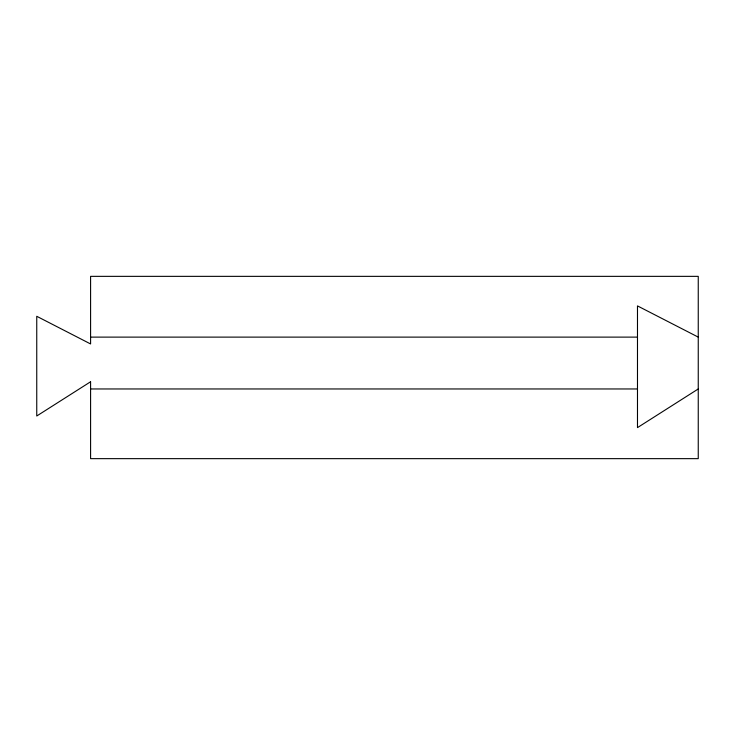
<?xml version="1.0" encoding="UTF-8"?>
<svg xmlns="http://www.w3.org/2000/svg" width="735" height="735" viewBox="0 0 735 735"><rect width="100%" height="100%" fill="white"/><g stroke="black" fill="none" stroke-linecap="round" stroke-linejoin="round"><path stroke-width="1.1" d="M698.25 388.962L637.484 427.614L637.484 305.898L698.25 337.117M90.589 337.117L637.484 337.117M90.589 388.962L637.484 388.962M90.589 381.768L36.75 416.001L36.75 316.289L90.589 343.952L90.589 276.351L698.25 276.351L698.25 458.649L90.589 458.649L90.589 381.768"/></g></svg>
